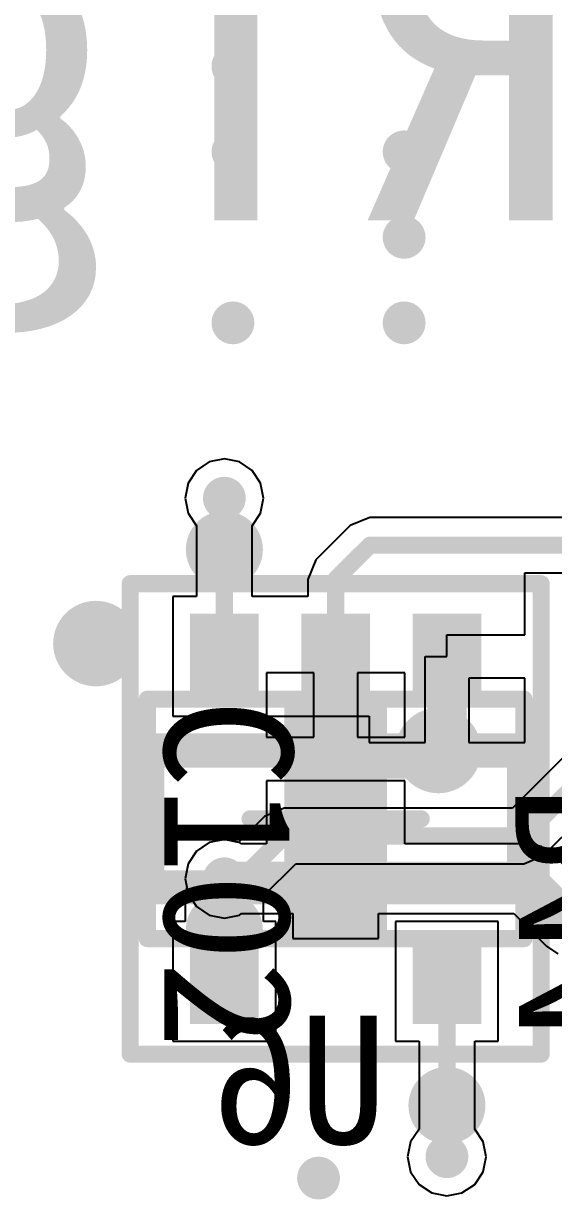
# Model space of a CAD drawing. Header units: millimetres. Extents: x 15 to 120, y 22 to 104.
# Drawn here: x 31.78 to 34.87, y 60.08 to 66.95 of the extents above; entities that cross this region are included whole.
import ezdxf

# ---------------------------------------------------------------- set-up
doc = ezdxf.new("R2010")
doc.units = ezdxf.units.MM
for name, color, linetype in [('BottomLayer', 5, 'Continuous'), ('BottomOverlay', 54, 'Continuous'), ('BottomPaste', 16, 'Continuous'), ('BottomSolder', 6, 'Continuous'), ('Mechanical13', 56, 'Continuous'), ('Mechanical15', 56, 'Continuous'), ('MultiLayer', 9, 'Continuous'), ('TopLayer', 1, 'Continuous'), ('TopOverlay', 2, 'Continuous'), ('TopPaste', 8, 'Continuous'), ('TopSolder', 216, 'Continuous')]:
    doc.layers.add(name, color=color, linetype=linetype)

msp = doc.modelspace()

# ---------------------------------------------------------------- linework, layer by layer
at = {"layer": 'BottomLayer'}
for p, q in [((32.86221012, 64.3869426), (32.78778558, 64.33721448)), ((32.95000014, 64.40440509999999), (32.86221012, 64.3869426)), ((33.03779016, 64.3869426), (32.95000014, 64.40440509999999)), ((33.1122147, 64.33721448), (33.03779016, 64.3869426)), ((32.78778558, 64.33721448), (32.73805746, 64.26278993999999)), ((33.16194282, 64.26278993999999), (33.1122147, 64.33721448)), ((32.73805746, 64.26278993999999), (32.72059496, 64.17499991999999)), ((33.17940532, 64.17499991999999), (33.16194282, 64.26278993999999)), ((32.72059496, 64.17499991999999), (32.73805746, 64.08720989999999)), ((33.16194282, 64.08720989999999), (33.17940532, 64.17499991999999)), ((32.73805746, 64.08720989999999), (32.7876408, 64.01300126)), ((33.11235947999999, 64.01300126), (33.16194282, 64.08720989999999)), ((32.7876408, 64.01300126), (32.7876408, 63.5999998)), ((33.11235947999999, 63.5999998), (33.11235947999999, 64.01300126)), ((33.68519806, 64.01480973999999), (33.48519592, 63.81480759999999)), ((33.80000352, 64.06236362), (33.68519806, 64.01480973999999)), ((34.95000376, 64.06236362), (33.80000352, 64.06236362)), ((33.48519592, 63.81480759999999), (33.43764204, 63.70000214)), ((34.70400222, 63.37700049999999), (34.70400222, 63.73764494)), ((34.70400222, 63.73764494), (34.95000376, 63.73764494)), ((33.43764204, 63.70000214), (33.43764204, 63.5999998)), ((32.7876408, 63.5999998), (32.65000582, 63.5999998)), ((32.65000582, 63.5999998), (32.65000582, 62.9000012)), ((33.22928838, 63.5999998), (33.11235947999999, 63.5999998)), ((33.22929092, 63.5999998), (33.22928838, 63.60000234)), ((33.22928838, 63.60000234), (33.22928838, 63.5999998)), ((33.25000462, 63.60000234), (33.22929092, 63.5999998)), ((33.2750033, 63.60000234), (33.25000462, 63.60000234)), ((33.30000198, 63.60000234), (33.2750033, 63.60000234)), ((33.32071568, 63.5999998), (33.30000198, 63.60000234)), ((33.32071822, 63.60000234), (33.32071568, 63.5999998)), ((33.32072076, 63.5999998), (33.32071822, 63.60000234)), ((33.43764204, 63.5999998), (33.32072076, 63.5999998)), ((34.25000262, 63.2500005), (34.25000262, 63.37700049999999)), ((34.25000262, 63.37700049999999), (34.70400222, 63.37700049999999)), ((34.12300262, 62.746001), (34.12300262, 63.2500005)), ((34.12300262, 63.2500005), (34.25000262, 63.2500005)), ((34.70400222, 63.1230005), (34.37700262, 63.1230005)), ((34.37700262, 63.1230005), (34.37700262, 62.746001)), ((34.70400222, 62.746001), (34.70400222, 63.1230005)), ((32.65000582, 62.9000012), (33.22928584, 62.9000012)), ((33.22928584, 62.9000012), (33.22928838, 62.89999865999999)), ((33.22928838, 62.89999865999999), (33.22929092, 62.9000012)), ((33.22929092, 62.9000012), (33.25000462, 62.89999865999999)), ((33.25000462, 62.89999865999999), (33.2750033, 62.89999865999999)), ((33.2750033, 62.89999865999999), (33.30000198, 62.89999865999999)), ((33.30000198, 62.89999865999999), (33.32071568, 62.9000012)), ((33.32071568, 62.9000012), (33.32071822, 62.89999865999999)), ((33.32071822, 62.89999865999999), (33.32071822, 62.9000012)), ((33.32071822, 62.9000012), (33.79600302, 62.9000012)), ((33.79600302, 62.9000012), (33.79600302, 62.746001)), ((33.79600302, 62.746001), (34.12300262, 62.746001)), ((34.37700262, 62.746001), (34.70400222, 62.746001)), ((34.95000376, 62.67961302), (34.63275014, 62.3623594)), ((34.81480718, 62.08519459999999), (35.31480871999999, 62.58519613999999)), ((33.29999944, 62.3623594), (33.18519398, 62.31480551999999)), ((34.63275014, 62.3623594), (33.29999944, 62.3623594)), ((33.18519398, 62.31480551999999), (33.03323848, 62.16285001999999)), ((32.86221012, 62.16194324), (32.78778558, 62.11221511999999)), ((32.95000014, 62.17940574), (32.86221012, 62.16194324)), ((33.03323848, 62.16285001999999), (32.95000014, 62.17940574)), ((32.78778558, 62.11221511999999), (32.73805746, 62.03779058)), ((34.70000172, 62.03764072), (34.81480464, 62.08519459999999)), ((34.81480464, 62.08519459999999), (34.81480972, 62.08519206)), ((34.81480972, 62.08519206), (34.81480718, 62.08519459999999)), ((32.73805746, 62.03779058), (32.72059496, 61.95000056)), ((33.17941039999999, 61.8498001), (33.36725102, 62.03764072)), ((33.36725102, 62.03764072), (34.70000172, 62.03764072)), ((32.72059496, 61.95000056), (32.73054414, 61.89998541999999)), ((32.73054414, 61.89998541999999), (32.72060004, 61.84999568)), ((32.72060004, 61.84999568), (32.72060004, 61.69999851999999)), ((33.17941039999999, 61.69999851999999), (33.17941039999999, 61.8498001)), ((32.72060004, 61.69999851999999), (32.65000582, 61.69999851999999)), ((32.65000582, 61.69999851999999), (32.65000582, 60.99999991999999)), ((33.25000462, 61.69999851999999), (33.17941039999999, 61.69999851999999)), ((33.25000462, 60.99999991999999), (33.25000462, 61.69999851999999)), ((34.55000202, 61.69999851999999), (33.95000322, 61.69999851999999)), ((33.95000322, 61.69999851999999), (33.95000322, 60.99999991999999)), ((34.55000202, 60.99999991999999), (34.55000202, 61.69999851999999)), ((32.65000582, 60.99999991999999), (33.25000462, 60.99999991999999)), ((33.95000322, 60.99999991999999), (34.08764074, 60.99999991999999)), ((34.08764074, 60.99999991999999), (34.08764074, 60.48699866)), ((34.41235942, 60.48699866), (34.41235942, 60.99999991999999)), ((34.41235942, 60.99999991999999), (34.55000202, 60.99999991999999)), ((34.08764074, 60.48699866), (34.0380574, 60.41279002)), ((34.46194276, 60.41279002), (34.41235942, 60.48699866)), ((34.0380574, 60.41279002), (34.0205949, 60.325)), ((34.47940526, 60.325), (34.46194276, 60.41279002)), ((34.0205949, 60.325), (34.0380574, 60.23720998)), ((34.46194276, 60.23720998), (34.47940526, 60.325)), ((34.0380574, 60.23720998), (34.08778552, 60.16278543999999)), ((34.41221463999999, 60.16278543999999), (34.46194276, 60.23720998)), ((34.08778552, 60.16278543999999), (34.16221006, 60.11305732)), ((34.3377901, 60.11305732), (34.41221463999999, 60.16278543999999)), ((34.16221006, 60.11305732), (34.25000008, 60.09559482)), ((34.25000008, 60.09559482), (34.3377901, 60.11305732))]:
    msp.add_line(p, q, dxfattribs=at)
for points, const_width in [([(32.8875009, 64.17499991999999, 1), (33.01249938, 64.17499991999999, 1)], 0.12499848), ([(32.92500146, 64.17499991999999, 1), (32.97499882, 64.17499991999999, 1)], 0.0499999), ([(33.77500484, 63.90000428, 1), (33.8250022, 63.90000428, 1)], 0.0499999), ([(33.77500484, 63.90000428, 1), (33.8250022, 63.90000428, 1)], 0.0499999), ([(33.5750027, 63.70000214, 1), (33.62500006, 63.70000214, 1)], 0.0499999), ([(33.5750027, 63.70000214, 1), (33.62500006, 63.70000214, 1)], 0.0499999), ([(34.1925021, 63.2500005, 1), (34.30750314, 63.2500005, 1)], 0.1149985), ([(32.92500146, 63.25000558, 1), (32.97499882, 63.25000558, 1)], 0.0499999), ([(32.92500146, 63.25000558, 1), (32.97499882, 63.25000558, 1)], 0.0499999), ([(32.92500654, 63.2500005, 1), (32.9750039, 63.2500005, 1)], 0.0499999), ([(33.5750027, 63.2500005, 1), (33.62500006, 63.2500005, 1)], 0.0499999), ([(34.07500424, 62.69999906, 1), (34.3250012, 62.69999906, 1)], 0.2499995), ([(34.1925021, 62.74999896, 1), (34.30750314, 62.74999896, 1)], 0.1149985), ([(34.1925021, 62.74999896, 1), (34.30750314, 62.74999896, 1)], 0.1149985), ([(34.1425022, 62.69999906, 1), (34.25750324, 62.69999906, 1)], 0.1149985), ([(33.27500076, 62.20000005999999, 1), (33.32499812, 62.20000005999999, 1)], 0.0499999), ([(33.27500076, 62.20000005999999, 1), (33.32499812, 62.20000005999999, 1)], 0.0499999), ([(34.67500304, 62.20000005999999, 1), (34.7250004, 62.20000005999999, 1)], 0.0499999), ([(34.67500304, 62.20000005999999, 1), (34.7250004, 62.20000005999999, 1)], 0.0499999), ([(32.8875009, 61.95000056, 1), (33.01249938, 61.95000056, 1)], 0.12499848), ([(32.88750598, 61.84999568, 1), (33.01250446, 61.84999568, 1)], 0.12499848), ([(32.97500136, 61.90000066, 1), (33.02499872, 61.90000066, 1)], 0.0499999), ([(32.88750598, 61.34999921999999, 1), (33.01250446, 61.34999921999999, 1)], 0.12499848), ([(34.19249955999999, 61.34999668, 1), (34.3075006, 61.34999668, 1)], 0.1149985), ([(34.1925021, 61.34999921999999, 1), (34.30750314, 61.34999921999999, 1)], 0.1149985), ([(34.2250014, 61.34999668, 1), (34.27499876, 61.34999668, 1)], 0.0499999), ([(34.18750084, 60.325, 1), (34.31249932, 60.325, 1)], 0.12499848), ([(34.2250014, 60.325, 1), (34.27499876, 60.325, 1)], 0.0499999)]:
    msp.add_lwpolyline(points, format="xyb", close=True, dxfattribs=dict(at, const_width=const_width))
for points, const_width in [([(32.95000014, 63.25000558), (32.95000014, 64.17499991999999)], 0.0999998), ([(33.60000137999999, 63.70000214), (33.80000352, 63.90000428)], 0.0999998), ([(33.80000352, 63.90000428), (35.20000326, 63.90000428)], 0.0999998), ([(33.60000137999999, 63.2500005), (33.60000137999999, 63.70000214)], 0.0999998), ([(34.25000262, 62.74999896), (34.25000262, 63.2500005)], 0.22999954), ([(32.95000014, 63.25000558), (32.95000522, 63.2500005)], 0.0999998), ([(34.20000272, 62.69999906), (34.25000262, 62.74999896)], 0.22999954), ([(34.70000172, 62.20000005999999), (35.20000326, 62.70000159999999)], 0.0999998), ([(33.00000004, 61.90000066), (33.29999944, 62.20000005999999)], 0.0999998), ([(33.29999944, 62.20000005999999), (34.70000172, 62.20000005999999)], 0.0999998), ([(32.95000522, 61.34999921999999), (32.95000522, 61.84999568)], 0.2499995), ([(34.25000008, 61.34999668), (34.25000262, 61.34999921999999)], 0.22999954), ([(34.25000008, 60.325), (34.25000008, 61.34999668)], 0.0999998)]:
    msp.add_lwpolyline(points, dxfattribs=dict(at, const_width=const_width))
for points in [[(33.15000482, 63.5), (32.75000562, 63.5), (33.15000482, 63.000001), (32.75000562, 63.000001)], [(33.80000098, 63.5), (33.40000178, 63.5), (33.80000098, 63.000001), (33.40000178, 63.000001)], [(34.45000221999999, 63.5), (34.05000302, 63.5), (34.45000221999999, 63.000001), (34.05000302, 63.000001)], [(33.15000482, 61.59999871999999), (32.75000562, 61.59999871999999), (33.15000482, 61.09999972), (32.75000562, 61.09999972)], [(34.45000221999999, 61.59999871999999), (34.05000302, 61.59999871999999), (34.45000221999999, 61.09999972), (34.05000302, 61.09999972)]]:
    msp.add_solid(points, dxfattribs=at)
at = {"layer": 'BottomOverlay'}
for points, const_width in [([(32.32500012, 63.32499908, 1), (32.07499808, 63.32499908, 1)], 0.2499995), ([(32.01249884, 63.32499908, 1), (32.13749732, 63.32499908, 1)], 0.12499848), ([(32.26250088, 63.32499908, 1), (32.38749936, 63.32499908, 1)], 0.12499848), ([(32.45001892, 62.69999652, 1), (32.55001872, 62.69999652, 1)], 0.0999998), ([(32.45001892, 62.69999652, 1), (32.55001872, 62.69999652, 1)], 0.0999998), ([(34.65001452, 62.69999652, 1), (34.75001432, 62.69999652, 1)], 0.0999998), ([(34.65001452, 62.69999652, 1), (34.75001432, 62.69999652, 1)], 0.0999998), ([(32.45001892, 61.89999812, 1), (32.55001872, 61.89999812, 1)], 0.0999998), ([(32.45001892, 61.89999812, 1), (32.55001872, 61.89999812, 1)], 0.0999998), ([(34.65001452, 61.89999812, 1), (34.75001432, 61.89999812, 1)], 0.0999998), ([(34.65001452, 61.89999812, 1), (34.75001432, 61.89999812, 1)], 0.0999998)]:
    msp.add_lwpolyline(points, format="xyb", close=True, dxfattribs=dict(at, const_width=const_width))
at = {"layer": 'BottomOverlay', "const_width": 0.1999996}
for points in [[(32.50001882, 62.69999652), (34.70001442, 62.69999652)], [(32.50001882, 61.89999812), (32.50001882, 62.69999652)], [(34.70001442, 61.89999812), (34.70001442, 62.69999652)], [(32.50001882, 61.89999812), (34.70001442, 61.89999812)]]:
    msp.add_lwpolyline(points, dxfattribs=at)
at = {"layer": 'BottomPaste'}
for points in [[(33.15000482, 63.5), (32.75000562, 63.5), (33.15000482, 63.000001), (32.75000562, 63.000001)], [(33.15000482, 63.5), (32.75000562, 63.5), (33.15000482, 63.000001), (32.75000562, 63.000001)], [(33.80000098, 63.5), (33.40000178, 63.5), (33.80000098, 63.000001), (33.40000178, 63.000001)], [(33.80000098, 63.5), (33.40000178, 63.5), (33.80000098, 63.000001), (33.40000178, 63.000001)], [(34.45000221999999, 63.5), (34.05000302, 63.5), (34.45000221999999, 63.000001), (34.05000302, 63.000001)], [(34.45000221999999, 63.5), (34.05000302, 63.5), (34.45000221999999, 63.000001), (34.05000302, 63.000001)], [(33.15000482, 61.59999871999999), (32.75000562, 61.59999871999999), (33.15000482, 61.09999972), (32.75000562, 61.09999972)], [(33.15000482, 61.59999871999999), (32.75000562, 61.59999871999999), (33.15000482, 61.09999972), (32.75000562, 61.09999972)], [(34.45000221999999, 61.59999871999999), (34.05000302, 61.59999871999999), (34.45000221999999, 61.09999972), (34.05000302, 61.09999972)], [(34.45000221999999, 61.59999871999999), (34.05000302, 61.59999871999999), (34.45000221999999, 61.09999972), (34.05000302, 61.09999972)]]:
    msp.add_solid(points, dxfattribs=at)
at = {"layer": 'BottomSolder'}
for points in [[(33.15000482, 63.5), (32.75000562, 63.5), (33.15000482, 63.000001), (32.75000562, 63.000001)], [(33.15000482, 63.5), (32.75000562, 63.5), (33.15000482, 63.000001), (32.75000562, 63.000001)], [(33.80000098, 63.5), (33.40000178, 63.5), (33.80000098, 63.000001), (33.40000178, 63.000001)], [(33.80000098, 63.5), (33.40000178, 63.5), (33.80000098, 63.000001), (33.40000178, 63.000001)], [(34.45000221999999, 63.5), (34.05000302, 63.5), (34.45000221999999, 63.000001), (34.05000302, 63.000001)], [(34.45000221999999, 63.5), (34.05000302, 63.5), (34.45000221999999, 63.000001), (34.05000302, 63.000001)], [(33.15000482, 61.59999871999999), (32.75000562, 61.59999871999999), (33.15000482, 61.09999972), (32.75000562, 61.09999972)], [(33.15000482, 61.59999871999999), (32.75000562, 61.59999871999999), (33.15000482, 61.09999972), (32.75000562, 61.09999972)], [(34.45000221999999, 61.59999871999999), (34.05000302, 61.59999871999999), (34.45000221999999, 61.09999972), (34.05000302, 61.09999972)], [(34.45000221999999, 61.59999871999999), (34.05000302, 61.59999871999999), (34.45000221999999, 61.09999972), (34.05000302, 61.09999972)]]:
    msp.add_solid(points, dxfattribs=at)
at = {"layer": 'Mechanical13', "const_width": 0.0999998}
for points in [[(32.50001882, 61.59997332), (32.50001882, 63.00002131999999)], [(32.50001882, 63.00002131999999), (34.70001442, 63.00002131999999)], [(34.70001442, 61.59997332), (34.70001442, 63.00002131999999)], [(33.4349979, 62.61500049999999), (33.76499978, 62.61500049999999)], [(33.4349979, 61.98500176), (33.4349979, 62.61500049999999)], [(33.76499978, 61.98500176), (33.76499978, 62.61500049999999)], [(33.4349979, 61.98500176), (33.76499978, 61.98500176)], [(32.50001882, 61.59997332), (34.70001442, 61.59997332)]]:
    msp.add_lwpolyline(points, dxfattribs=at)
at = {"layer": 'Mechanical13', "const_width": 0.0499999}
for points in [[(32.47502014, 63.00002131999999, 1), (32.5250175, 63.00002131999999, 1)], [(32.47502014, 63.00002131999999, 1), (32.5250175, 63.00002131999999, 1)], [(34.67501574, 63.00002131999999, 1), (34.7250131, 63.00002131999999, 1)], [(34.67501574, 63.00002131999999, 1), (34.7250131, 63.00002131999999, 1)], [(33.40999922, 62.61500049999999, 1), (33.45999657999999, 62.61500049999999, 1)], [(33.40999922, 62.61500049999999, 1), (33.45999657999999, 62.61500049999999, 1)], [(33.7400011, 62.61500049999999, 1), (33.78999846, 62.61500049999999, 1)], [(33.7400011, 62.61500049999999, 1), (33.78999846, 62.61500049999999, 1)], [(33.40999922, 61.98500176, 1), (33.45999657999999, 61.98500176, 1)], [(33.40999922, 61.98500176, 1), (33.45999657999999, 61.98500176, 1)], [(33.7400011, 61.98500176, 1), (33.78999846, 61.98500176, 1)], [(33.7400011, 61.98500176, 1), (33.78999846, 61.98500176, 1)], [(32.47502014, 61.59997332, 1), (32.5250175, 61.59997332, 1)], [(32.47502014, 61.59997332, 1), (32.5250175, 61.59997332, 1)], [(34.67501574, 61.59997332, 1), (34.7250131, 61.59997332, 1)], [(34.67501574, 61.59997332, 1), (34.7250131, 61.59997332, 1)]]:
    msp.add_lwpolyline(points, format="xyb", close=True, dxfattribs=at)
at = {"layer": 'Mechanical15', "const_width": 0.0999998}
for points in [[(32.39999362, 60.92499372), (32.39999362, 63.67500092)], [(32.39999362, 63.67500092), (34.79998882, 63.67500092)], [(34.79998882, 60.92499372), (34.79998882, 63.67500092)], [(33.34999934, 63.000001), (33.84999834, 63.000001)], [(33.34999934, 61.60000126), (33.34999934, 63.000001)], [(33.84999834, 61.60000126), (33.84999834, 63.000001)], [(33.59999122, 61.79997291999999), (33.59999122, 62.80002172)], [(33.59999884, 62.13500146), (33.59999884, 62.4650008)], [(33.10001762, 62.29999732), (34.10001562, 62.29999732)], [(33.4349979, 62.29999986), (33.76499978, 62.29999986)], [(33.34999934, 61.60000126), (33.84999834, 61.60000126)], [(32.39999362, 60.92499372), (34.79998882, 60.92499372)]]:
    msp.add_lwpolyline(points, dxfattribs=at)
at = {"layer": 'Mechanical15', "const_width": 0.0499999}
for points in [[(32.37499494, 63.67500092, 1), (32.4249923, 63.67500092, 1)], [(32.37499494, 63.67500092, 1), (32.4249923, 63.67500092, 1)], [(34.77499014, 63.67500092, 1), (34.8249875, 63.67500092, 1)], [(34.77499014, 63.67500092, 1), (34.8249875, 63.67500092, 1)], [(33.32500066, 63.000001, 1), (33.37499802, 63.000001, 1)], [(33.32500066, 63.000001, 1), (33.37499802, 63.000001, 1)], [(33.82499966, 63.000001, 1), (33.87499702, 63.000001, 1)], [(33.82499966, 63.000001, 1), (33.87499702, 63.000001, 1)], [(33.57499254, 62.80002172, 1), (33.6249899, 62.80002172, 1)], [(33.57500015999999, 62.4650008, 1), (33.62499752, 62.4650008, 1)], [(33.07501894, 62.29999732, 1), (33.1250163, 62.29999732, 1)], [(33.40999922, 62.29999986, 1), (33.45999657999999, 62.29999986, 1)], [(33.7400011, 62.29999986, 1), (33.78999846, 62.29999986, 1)], [(34.07501694, 62.29999732, 1), (34.1250143, 62.29999732, 1)], [(33.57500015999999, 62.13500146, 1), (33.62499752, 62.13500146, 1)], [(33.57499254, 61.79997291999999, 1), (33.6249899, 61.79997291999999, 1)], [(33.32500066, 61.60000126, 1), (33.37499802, 61.60000126, 1)], [(33.32500066, 61.60000126, 1), (33.37499802, 61.60000126, 1)], [(33.82499966, 61.60000126, 1), (33.87499702, 61.60000126, 1)], [(33.82499966, 61.60000126, 1), (33.87499702, 61.60000126, 1)], [(32.37499494, 60.92499372, 1), (32.4249923, 60.92499372, 1)], [(32.37499494, 60.92499372, 1), (32.4249923, 60.92499372, 1)], [(34.77499014, 60.92499372, 1), (34.8249875, 60.92499372, 1)], [(34.77499014, 60.92499372, 1), (34.8249875, 60.92499372, 1)]]:
    msp.add_lwpolyline(points, format="xyb", close=True, dxfattribs=at)
at = {"layer": 'MultiLayer'}
for points, const_width in [([(32.9375008, 66.69999868, 1), (33.06249928, 66.69999868, 1)], 0.12499848), ([(32.9375008, 66.19999967999999, 1), (33.06249928, 66.19999967999999, 1)], 0.12499848), ([(33.93750134, 66.19999967999999, 1), (34.06249982, 66.19999967999999, 1)], 0.12499848), ([(33.93750134, 65.69999813999999, 1), (34.06249982, 65.69999813999999, 1)], 0.12499848), ([(32.9375008, 65.19999914, 1), (33.06249928, 65.19999914, 1)], 0.12499848), ([(33.93750134, 65.19999914, 1), (34.06249982, 65.19999914, 1)], 0.12499848), ([(32.8875009, 64.17499991999999, 1), (33.01249938, 64.17499991999999, 1)], 0.12499848), ([(32.837501, 63.87500051999999, 1), (33.06249928, 63.87500051999999, 1)], 0.22499828), ([(34.07500424, 62.69999906, 1), (34.3250012, 62.69999906, 1)], 0.2499995), ([(32.8875009, 61.95000056, 1), (33.01249938, 61.95000056, 1)], 0.12499848), ([(32.8875009, 61.95000056, 1), (33.01249938, 61.95000056, 1)], 0.12499848), ([(32.837501, 61.65000116, 1), (33.06249928, 61.65000116, 1)], 0.22499828), ([(34.13750094, 60.62500194, 1), (34.36249922, 60.62500194, 1)], 0.22499828), ([(34.18750084, 60.325, 1), (34.31249932, 60.325, 1)], 0.12499848), ([(33.43750233999999, 60.20000151999999, 1), (33.56250082, 60.20000151999999, 1)], 0.12499848)]:
    msp.add_lwpolyline(points, format="xyb", close=True, dxfattribs=dict(at, const_width=const_width))
at = {"layer": 'TopLayer'}
for p, q in [((33.47299884, 63.1540012), (33.19599914, 63.1540012)), ((33.19599914, 63.1540012), (33.19599914, 62.7770017)), ((33.47299884, 62.7770017), (33.47299884, 63.1540012)), ((34.00399854, 63.1540012), (33.72699884, 63.1540012)), ((33.72699884, 63.1540012), (33.72699884, 62.7770017)), ((34.00399854, 62.7770017), (34.00399854, 63.1540012)), ((33.19599914, 62.7770017), (33.47299884, 62.7770017)), ((33.72699884, 62.7770017), (34.00399854, 62.7770017)), ((34.00399854, 62.52300169999999), (33.19599914, 62.52300169999999)), ((33.19599914, 62.52300169999999), (33.19599914, 62.15391938)), ((34.00399854, 62.15391938), (34.00399854, 62.52300169999999)), ((32.86221012, 62.16194324), (32.78778558, 62.11221511999999)), ((32.95000014, 62.17940574), (32.86221012, 62.16194324)), ((33.03779016, 62.16194324), (32.95000014, 62.17940574)), ((33.04979927999999, 62.15391938), (33.03779016, 62.16194324)), ((33.19599914, 62.15391938), (33.04979927999999, 62.15391938)), ((34.7250004, 62.15391938), (34.00399854, 62.15391938)), ((34.80303682, 62.13839744), (34.7250004, 62.15391938)), ((32.78778558, 62.11221511999999), (32.73805746, 62.03779058)), ((34.86919366, 62.09419381999999), (34.80303682, 62.13839744)), ((35.05946252, 61.90392241999999), (34.86919366, 62.09419381999999)), ((32.73805746, 62.03779058), (32.72059496, 61.95000056)), ((32.72059496, 61.95000056), (32.73805746, 61.86221054)), ((32.73805746, 61.86221054), (32.78778558, 61.787786)), ((32.78778558, 61.787786), (32.86221012, 61.73805788)), ((32.86221012, 61.73805788), (32.95000014, 61.72059538)), ((32.95000014, 61.72059538), (33.03779016, 61.73805788)), ((33.03779016, 61.73805788), (33.04979927999999, 61.74608173999999)), ((33.04979927999999, 61.74608173999999), (33.34999934, 61.74608173999999)), ((33.34999934, 61.74608173999999), (33.34999934, 61.60000126)), ((33.84999834, 61.60000126), (33.84999834, 61.74608173999999)), ((33.84999834, 61.74608173999999), (34.6405327, 61.74608173999999)), ((34.6405327, 61.74608173999999), (34.83079902, 61.55581796)), ((33.34999934, 61.60000126), (33.84999834, 61.60000126)), ((34.83079902, 61.55581796), (34.83080409999999, 61.55581033999999)), ((34.83080409999999, 61.55581033999999), (34.89696094, 61.51160672))]:
    msp.add_line(p, q, dxfattribs=at)
for points, const_width in [([(32.9375008, 66.69999868, 1), (33.06249928, 66.69999868, 1)], 0.12499848), ([(32.9375008, 66.19999967999999, 1), (33.06249928, 66.19999967999999, 1)], 0.12499848), ([(33.93750134, 66.19999967999999, 1), (34.06249982, 66.19999967999999, 1)], 0.12499848), ([(33.93750134, 65.69999813999999, 1), (34.06249982, 65.69999813999999, 1)], 0.12499848), ([(32.9375008, 65.19999914, 1), (33.06249928, 65.19999914, 1)], 0.12499848), ([(33.93750134, 65.19999914, 1), (34.06249982, 65.19999914, 1)], 0.12499848), ([(34.07500424, 62.69999906, 1), (34.3250012, 62.69999906, 1)], 0.2499995), ([(34.1425022, 62.69999906, 1), (34.25750324, 62.69999906, 1)], 0.1149985), ([(33.54249832, 62.6500017, 1), (33.65749936, 62.6500017, 1)], 0.1149985), ([(34.09250484, 62.6500017, 1), (34.20750588, 62.6500017, 1)], 0.1149985), ([(34.09250484, 62.6500017, 1), (34.20750588, 62.6500017, 1)], 0.1149985), ([(32.8875009, 61.95000056, 1), (33.01249938, 61.95000056, 1)], 0.12499848), ([(32.90000024, 61.95000056, 1), (33.00000004, 61.95000056, 1)], 0.0999998), ([(33.54999893999999, 61.95000056, 1), (33.64999874, 61.95000056, 1)], 0.0999998), ([(33.54999893999999, 61.95000056, 1), (33.64999874, 61.95000056, 1)], 0.0999998), ([(34.6750005, 61.95000056, 1), (34.77500029999999, 61.95000056, 1)], 0.0999998), ([(34.6750005, 61.95000056, 1), (34.77500029999999, 61.95000056, 1)], 0.0999998), ([(33.43750233999999, 60.20000151999999, 1), (33.56250082, 60.20000151999999, 1)], 0.12499848)]:
    msp.add_lwpolyline(points, format="xyb", close=True, dxfattribs=dict(at, const_width=const_width))
for points, const_width in [([(34.15000536, 62.6500017), (34.20000272, 62.69999906)], 0.22999954), ([(33.59999884, 62.6500017), (34.15000536, 62.6500017)], 0.22999954), ([(32.95000014, 61.95000056), (33.59999884, 61.95000056)], 0.1999996), ([(33.59999884, 61.95000056), (34.7250004, 61.95000056)], 0.1999996), ([(34.7250004, 61.95000056), (34.97499736, 61.7000036)], 0.1999996)]:
    msp.add_lwpolyline(points, dxfattribs=dict(at, const_width=const_width))
for points in [[(33.74999854, 62.9000012), (33.44999914, 62.9000012), (33.74999854, 62.4000022), (33.44999914, 62.4000022)], [(33.74999854, 62.20000005999999), (33.44999914, 62.20000005999999), (33.74999854, 61.70000106), (33.44999914, 61.70000106)]]:
    msp.add_solid(points, dxfattribs=at)
at = {"layer": 'TopPaste'}
for points in [[(33.74999854, 62.9000012), (33.44999914, 62.9000012), (33.74999854, 62.4000022), (33.44999914, 62.4000022)], [(33.74999854, 62.9000012), (33.44999914, 62.9000012), (33.74999854, 62.4000022), (33.44999914, 62.4000022)], [(33.74999854, 62.20000005999999), (33.44999914, 62.20000005999999), (33.74999854, 61.70000106), (33.44999914, 61.70000106)], [(33.74999854, 62.20000005999999), (33.44999914, 62.20000005999999), (33.74999854, 61.70000106), (33.44999914, 61.70000106)]]:
    msp.add_solid(points, dxfattribs=at)
at = {"layer": 'TopSolder'}
for points in [[(33.79999844, 62.95000109999999), (33.39999924, 62.95000109999999), (33.79999844, 62.3500023), (33.39999924, 62.3500023)], [(33.79999844, 62.95000109999999), (33.39999924, 62.95000109999999), (33.79999844, 62.3500023), (33.39999924, 62.3500023)], [(33.79999844, 62.24999996), (33.39999924, 62.24999996), (33.79999844, 61.65000116), (33.39999924, 61.65000116)], [(33.79999844, 62.24999996), (33.39999924, 62.24999996), (33.79999844, 61.65000116), (33.39999924, 61.65000116)]]:
    msp.add_solid(points, dxfattribs=at)

# ---------------------------------------------------------------- texts
at = {"layer": 'BottomOverlay', "text_generation_flag": 2}
for s, height, rotation, p in [('SPK Right', 2.00000108, 360, (40.50000027999999, 65.80000048)), ('R44', 0.75000104, 90, (35.40000032, 62.50000199999999)), ('U6', 0.75000104, 360, (33.90000078, 60.40000112))]:
    msp.add_text(s, height=height, rotation=rotation, dxfattribs=at).set_placement(p)
at = {"layer": 'TopOverlay'}
msp.add_text('C102', height=0.75000104, rotation=270, dxfattribs=at).set_placement((32.60000084, 63.000001))

doc.saveas('drawing.dxf')
